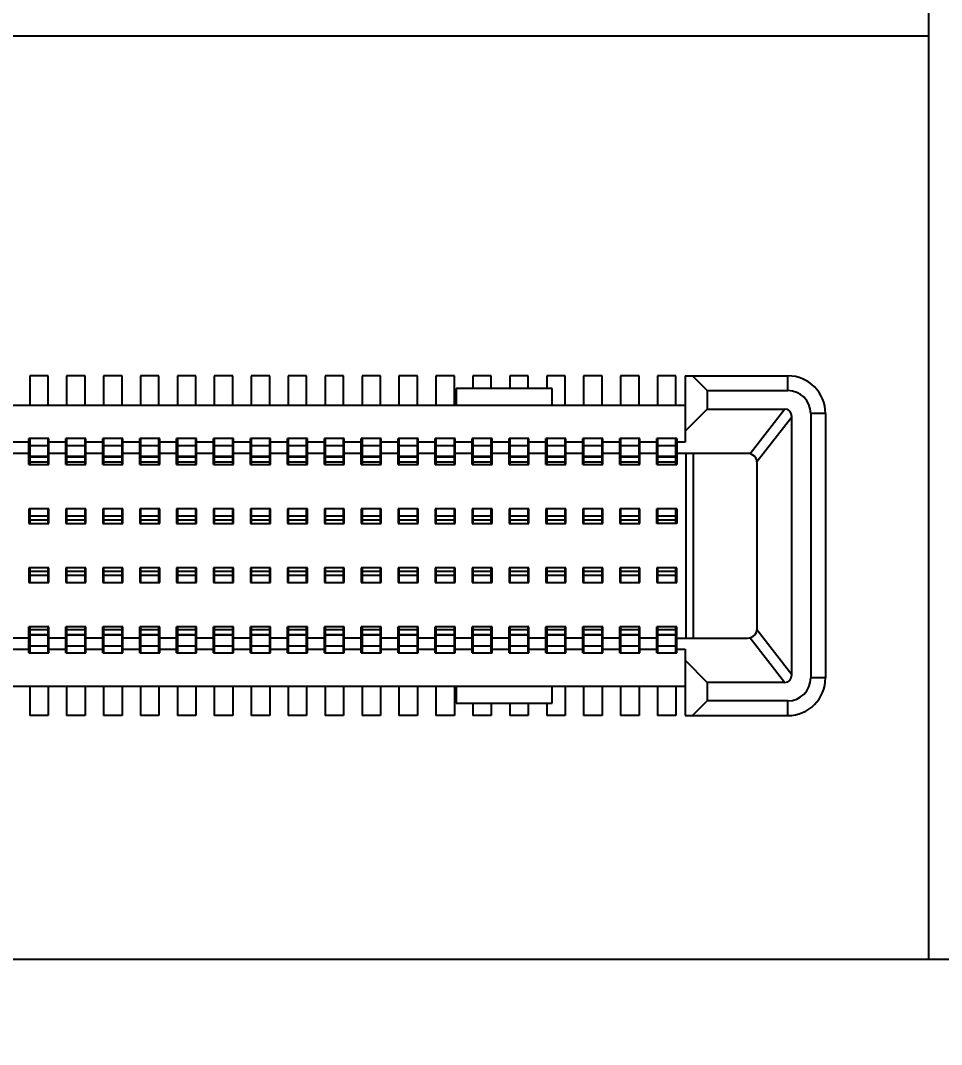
# Model space of a CAD drawing. Header units: millimetres. Extents: x 0 to 594, y 0 to 420.
# Drawn here: x 346.99 to 359.46, y 195.96 to 209.82 of the extents above; entities that cross this region are included whole.
import ezdxf

# ---------------------------------------------------------------- set-up
doc = ezdxf.new("R2010")
doc.units = ezdxf.units.MM
doc.header["$LTSCALE"] = 32.67
doc.layers.get('0').update_dxf_attribs({"linetype": 'CONTINUOUS'})
doc.styles.get("Standard").update_dxf_attribs({"font": 'txt', "width": 0.8})
doc.dimstyles.new('DIMSTYLE_1', dxfattribs={"dimtxt": 2.5, "dimasz": 3, "dimexe": 1.5, "dimexo": 1.2, "dimtad": 1, "dimdsep": 46, "dimtxsty": 'STANDARD', "dimblk": '_FILLED', "dimblk1": '_FILLED', "dimblk2": '_FILLED', "dimcen": 0.09, "dimazin": 2, "dimtp": 0.01, "dimtm": 0.01, "dimtfac": 1, "dimtofl": 0, "dimtmove": 0, "dimatfit": 3, "dimldrblk": '_FILLED', "dimfxl": 1, "dimtolj": 1, "dimarcsym": 0})

# ---------------------------------------------------------------- blocks, each defined once
blk = doc.blocks.new('_FILLED')
at = {"color": 0, "linetype": 'BYBLOCK'}
blk.add_solid([(0, 0), (-1, 0.1667), (-1, -0.1667)], dxfattribs=at)
blk = doc.blocks.new('*D0')
at = {"color": 7, "linetype": 'CONTINUOUS'}
for p, q in [((255.285, 223.809), (255.285, 182.093)), ((393.935, 208.831), (393.935, 182.093)), ((255.285, 183.593), (324.61, 183.593)), ((393.935, 183.593), (324.61, 183.593))]:
    blk.add_line(p, q, dxfattribs=at)
at = {"color": 7, "linetype": 'CONTINUOUS', "xscale": 3, "yscale": 3, "zscale": 3, "rotation": 180}
blk.add_blockref('_FILLED', (255.285, 183.593), dxfattribs=at)
at = {"color": 7, "linetype": 'CONTINUOUS', "xscale": 3, "yscale": 3, "zscale": 3}
blk.add_blockref('_FILLED', (393.935, 183.593), dxfattribs=at)
at = {"color": 7, "linetype": 'CONTINUOUS', "insert": (322.651, 186.718), "char_height": 2.5, "width": 12, "attachment_point": 2, "line_spacing_factor": 0.9}
blk.add_mtext('138.65', dxfattribs=at)

msp = doc.modelspace()

# ---------------------------------------------------------------- linework, layer by layer
at = {"color": 7, "linetype": 'CONTINUOUS'}
for p, q in [((359.285, 197.109), (359.285, 212.109)), ((359.285, 209.609), (334.375, 209.609)), ((347.36, 205.009), (347.11, 205.009)), ((347.11, 205.009), (347.11, 204.609)), ((347.36, 204.609), (347.36, 205.009)), ((347.86, 205.009), (347.61, 205.009)), ((347.61, 205.009), (347.61, 204.609)), ((347.86, 204.609), (347.86, 205.009)), ((348.36, 205.009), (348.11, 205.009)), ((348.11, 205.009), (348.11, 204.609)), ((348.36, 204.609), (348.36, 205.009)), ((348.86, 205.009), (348.61, 205.009)), ((348.61, 205.009), (348.61, 204.609)), ((348.86, 204.609), (348.86, 205.009)), ((349.36, 205.009), (349.11, 205.009)), ((349.11, 205.009), (349.11, 204.609)), ((349.36, 204.609), (349.36, 205.009)), ((349.86, 205.009), (349.61, 205.009)), ((349.61, 205.009), (349.61, 204.609)), ((349.86, 204.609), (349.86, 205.009)), ((350.36, 205.009), (350.11, 205.009)), ((350.11, 205.009), (350.11, 204.609)), ((350.36, 204.609), (350.36, 205.009)), ((350.86, 205.009), (350.61, 205.009)), ((350.61, 205.009), (350.61, 204.609)), ((350.86, 204.609), (350.86, 205.009)), ((351.36, 205.009), (351.11, 205.009)), ((351.11, 205.009), (351.11, 204.609)), ((351.36, 204.609), (351.36, 205.009)), ((351.86, 205.009), (351.61, 205.009)), ((351.61, 205.009), (351.61, 204.609)), ((351.86, 204.609), (351.86, 205.009)), ((352.36, 205.009), (352.11, 205.009)), ((352.11, 205.009), (352.11, 204.609)), ((352.36, 204.609), (352.36, 205.009)), ((352.86, 205.009), (352.61, 205.009)), ((352.61, 205.009), (352.61, 204.609)), ((352.86, 204.609), (352.86, 205.009)), ((353.36, 205.009), (353.11, 205.009)), ((353.11, 205.009), (353.11, 204.839)), ((353.36, 204.839), (353.36, 205.009)), ((353.86, 205.009), (353.61, 205.009)), ((353.61, 205.009), (353.61, 204.839)), ((353.86, 204.839), (353.86, 205.009)), ((354.36, 205.009), (354.11, 205.009)), ((354.11, 205.009), (354.11, 204.839)), ((354.36, 204.609), (354.36, 205.009)), ((354.86, 205.009), (354.61, 205.009)), ((354.61, 205.009), (354.61, 204.609)), ((354.86, 204.609), (354.86, 205.009)), ((355.36, 205.009), (355.11, 205.009)), ((355.11, 205.009), (355.11, 204.609)), ((355.36, 204.609), (355.36, 205.009)), ((355.86, 205.009), (355.61, 205.009)), ((355.61, 205.009), (355.61, 204.609)), ((355.86, 204.609), (355.86, 205.009)), ((355.985, 205.009), (357.375, 205.009)), ((355.985, 205.009), (355.985, 204.109)), ((356.085, 205.009), (356.285, 204.809)), ((354.185, 204.839), (352.885, 204.839)), ((352.885, 204.839), (352.885, 204.609)), ((354.185, 204.609), (354.185, 204.839)), ((356.285, 204.809), (357.375, 204.809)), ((356.285, 204.809), (356.285, 204.559)), ((355.985, 204.609), (343.485, 204.609)), ((356.285, 204.559), (355.985, 204.259)), ((356.285, 204.559), (357.336, 204.559)), ((357.685, 204.499), (357.685, 200.919)), ((357.885, 204.499), (357.885, 200.919)), ((357.429, 200.963), (357.429, 204.455)), ((347.1, 204.109), (346.87, 204.109)), ((347.37, 204.159), (347.1, 204.159)), ((347.1, 203.809), (347.1, 204.159)), ((347.11, 204.159), (347.11, 203.809)), ((347.36, 203.809), (347.36, 204.159)), ((347.37, 203.809), (347.37, 204.159)), ((347.6, 204.109), (347.37, 204.109)), ((347.87, 204.159), (347.6, 204.159)), ((347.6, 203.809), (347.6, 204.159)), ((347.61, 204.159), (347.61, 203.809)), ((347.86, 203.809), (347.86, 204.159)), ((347.87, 203.809), (347.87, 204.159)), ((348.1, 204.109), (347.87, 204.109)), ((348.37, 204.159), (348.1, 204.159)), ((348.1, 203.809), (348.1, 204.159)), ((348.11, 204.159), (348.11, 203.809)), ((348.36, 203.809), (348.36, 204.159)), ((348.37, 203.809), (348.37, 204.159)), ((348.6, 204.109), (348.37, 204.109)), ((348.87, 204.159), (348.6, 204.159)), ((348.6, 203.809), (348.6, 204.159)), ((348.61, 204.159), (348.61, 203.809)), ((348.86, 203.809), (348.86, 204.159)), ((348.87, 203.809), (348.87, 204.159)), ((349.1, 204.109), (348.87, 204.109)), ((349.37, 204.159), (349.1, 204.159)), ((349.1, 203.809), (349.1, 204.159)), ((349.11, 204.159), (349.11, 203.809)), ((349.36, 203.809), (349.36, 204.159)), ((349.37, 203.809), (349.37, 204.159)), ((349.6, 204.109), (349.37, 204.109)), ((349.87, 204.159), (349.6, 204.159)), ((349.6, 203.809), (349.6, 204.159)), ((349.61, 204.159), (349.61, 203.809)), ((349.86, 203.809), (349.86, 204.159)), ((349.87, 203.809), (349.87, 204.159)), ((350.1, 204.109), (349.87, 204.109)), ((350.37, 204.159), (350.1, 204.159)), ((350.1, 203.809), (350.1, 204.159)), ((350.11, 204.159), (350.11, 203.809)), ((350.36, 203.809), (350.36, 204.159)), ((350.37, 203.809), (350.37, 204.159)), ((350.6, 204.109), (350.37, 204.109)), ((350.87, 204.159), (350.6, 204.159)), ((350.6, 203.809), (350.6, 204.159)), ((350.61, 204.159), (350.61, 203.809)), ((350.86, 203.809), (350.86, 204.159)), ((350.87, 203.809), (350.87, 204.159)), ((351.1, 204.109), (350.87, 204.109)), ((351.37, 204.159), (351.1, 204.159)), ((351.1, 203.809), (351.1, 204.159)), ((351.11, 204.159), (351.11, 203.809)), ((351.36, 203.809), (351.36, 204.159)), ((351.37, 203.809), (351.37, 204.159)), ((351.6, 204.109), (351.37, 204.109)), ((351.87, 204.159), (351.6, 204.159)), ((351.6, 203.809), (351.6, 204.159)), ((351.61, 204.159), (351.61, 203.809)), ((351.86, 203.809), (351.86, 204.159)), ((351.87, 203.809), (351.87, 204.159)), ((352.1, 204.109), (351.87, 204.109)), ((352.37, 204.159), (352.1, 204.159)), ((352.1, 203.809), (352.1, 204.159)), ((352.11, 204.159), (352.11, 203.809)), ((352.36, 203.809), (352.36, 204.159)), ((352.37, 203.809), (352.37, 204.159)), ((352.6, 204.109), (352.37, 204.109)), ((352.87, 204.159), (352.6, 204.159)), ((352.6, 203.809), (352.6, 204.159)), ((352.61, 204.159), (352.61, 203.809)), ((352.86, 203.809), (352.86, 204.159)), ((352.87, 203.809), (352.87, 204.159)), ((353.1, 204.109), (352.87, 204.109)), ((353.37, 204.159), (353.1, 204.159)), ((353.1, 203.809), (353.1, 204.159)), ((353.11, 204.159), (353.11, 203.809)), ((353.36, 203.809), (353.36, 204.159)), ((353.37, 203.809), (353.37, 204.159)), ((353.6, 204.109), (353.37, 204.109)), ((353.87, 204.159), (353.6, 204.159)), ((353.6, 203.809), (353.6, 204.159)), ((353.61, 204.159), (353.61, 203.809)), ((353.86, 203.809), (353.86, 204.159)), ((353.87, 203.809), (353.87, 204.159)), ((354.1, 204.109), (353.87, 204.109)), ((354.37, 204.159), (354.1, 204.159)), ((354.1, 203.809), (354.1, 204.159)), ((354.11, 204.159), (354.11, 203.809)), ((354.36, 203.809), (354.36, 204.159)), ((354.37, 203.809), (354.37, 204.159)), ((354.6, 204.109), (354.37, 204.109)), ((354.87, 204.159), (354.6, 204.159)), ((354.6, 203.809), (354.6, 204.159)), ((354.61, 204.159), (354.61, 203.809)), ((354.86, 203.809), (354.86, 204.159)), ((354.87, 203.809), (354.87, 204.159)), ((355.1, 204.109), (354.87, 204.109)), ((355.37, 204.159), (355.1, 204.159)), ((355.1, 203.809), (355.1, 204.159)), ((355.11, 204.159), (355.11, 203.809)), ((355.36, 203.809), (355.36, 204.159)), ((355.37, 203.809), (355.37, 204.159)), ((355.6, 204.109), (355.37, 204.109)), ((355.87, 204.159), (355.6, 204.159)), ((355.6, 203.809), (355.6, 204.159)), ((355.61, 204.159), (355.61, 203.809)), ((355.86, 203.809), (355.86, 204.159)), ((355.87, 204.159), (355.87, 203.809)), ((355.985, 204.109), (355.87, 204.109)), ((347.1, 203.959), (346.87, 203.959)), ((347.6, 203.959), (347.37, 203.959)), ((348.1, 203.959), (347.87, 203.959)), ((348.6, 203.959), (348.37, 203.959)), ((349.1, 203.959), (348.87, 203.959)), ((349.6, 203.959), (349.37, 203.959)), ((350.1, 203.959), (349.87, 203.959)), ((350.6, 203.959), (350.37, 203.959)), ((351.1, 203.959), (350.87, 203.959)), ((351.6, 203.959), (351.37, 203.959)), ((352.1, 203.959), (351.87, 203.959)), ((352.6, 203.959), (352.37, 203.959)), ((353.1, 203.959), (352.87, 203.959)), ((353.6, 203.959), (353.37, 203.959)), ((354.1, 203.959), (353.87, 203.959)), ((354.6, 203.959), (354.37, 203.959)), ((355.1, 203.959), (354.87, 203.959)), ((355.6, 203.959), (355.37, 203.959)), ((356.83, 203.959), (355.87, 203.959)), ((356, 201.459), (356, 203.959)), ((356.1, 201.459), (356.1, 203.959)), ((347.1, 203.809), (347.37, 203.809)), ((347.36, 203.909), (347.11, 203.909)), ((347.6, 203.809), (347.87, 203.809)), ((347.86, 203.909), (347.61, 203.909)), ((348.1, 203.809), (348.37, 203.809)), ((348.36, 203.909), (348.11, 203.909)), ((348.6, 203.809), (348.87, 203.809)), ((348.86, 203.909), (348.61, 203.909)), ((349.1, 203.809), (349.37, 203.809)), ((349.36, 203.909), (349.11, 203.909)), ((349.6, 203.809), (349.87, 203.809)), ((349.86, 203.909), (349.61, 203.909)), ((350.1, 203.809), (350.37, 203.809)), ((350.36, 203.909), (350.11, 203.909)), ((350.6, 203.809), (350.87, 203.809)), ((350.86, 203.909), (350.61, 203.909)), ((351.1, 203.809), (351.37, 203.809)), ((351.36, 203.909), (351.11, 203.909)), ((351.6, 203.809), (351.87, 203.809)), ((351.86, 203.909), (351.61, 203.909)), ((352.1, 203.809), (352.37, 203.809)), ((352.36, 203.909), (352.11, 203.909)), ((352.6, 203.809), (352.87, 203.809)), ((352.86, 203.909), (352.61, 203.909)), ((353.1, 203.809), (353.37, 203.809)), ((353.36, 203.909), (353.11, 203.909)), ((353.6, 203.809), (353.87, 203.809)), ((353.86, 203.909), (353.61, 203.909)), ((354.1, 203.809), (354.37, 203.809)), ((354.36, 203.909), (354.11, 203.909)), ((354.6, 203.809), (354.87, 203.809)), ((354.86, 203.909), (354.61, 203.909)), ((355.1, 203.809), (355.37, 203.809)), ((355.36, 203.909), (355.11, 203.909)), ((355.6, 203.809), (355.87, 203.809)), ((355.86, 203.909), (355.61, 203.909)), ((356.96, 201.589), (356.96, 203.829)), ((347.37, 203.209), (347.1, 203.209)), ((347.1, 203.209), (347.1, 203.009)), ((347.11, 203.209), (347.11, 203.009)), ((347.36, 203.109), (347.11, 203.109)), ((347.36, 203.009), (347.36, 203.209)), ((347.37, 203.009), (347.37, 203.209)), ((347.87, 203.209), (347.6, 203.209)), ((347.6, 203.209), (347.6, 203.009)), ((347.61, 203.209), (347.61, 203.009)), ((347.86, 203.109), (347.61, 203.109)), ((347.86, 203.009), (347.86, 203.209)), ((347.87, 203.009), (347.87, 203.209)), ((348.37, 203.209), (348.1, 203.209)), ((348.1, 203.209), (348.1, 203.009)), ((348.11, 203.209), (348.11, 203.009)), ((348.36, 203.109), (348.11, 203.109)), ((348.36, 203.009), (348.36, 203.209)), ((348.37, 203.009), (348.37, 203.209)), ((348.87, 203.209), (348.6, 203.209)), ((348.6, 203.209), (348.6, 203.009)), ((348.61, 203.209), (348.61, 203.009)), ((348.86, 203.109), (348.61, 203.109)), ((348.86, 203.009), (348.86, 203.209)), ((348.87, 203.009), (348.87, 203.209)), ((349.37, 203.209), (349.1, 203.209)), ((349.1, 203.209), (349.1, 203.009)), ((349.11, 203.209), (349.11, 203.009)), ((349.36, 203.109), (349.11, 203.109)), ((349.36, 203.009), (349.36, 203.209)), ((349.37, 203.009), (349.37, 203.209)), ((349.87, 203.209), (349.6, 203.209)), ((349.6, 203.209), (349.6, 203.009)), ((349.61, 203.209), (349.61, 203.009)), ((349.86, 203.109), (349.61, 203.109)), ((349.86, 203.009), (349.86, 203.209)), ((349.87, 203.009), (349.87, 203.209)), ((350.37, 203.209), (350.1, 203.209)), ((350.1, 203.209), (350.1, 203.009)), ((350.11, 203.209), (350.11, 203.009)), ((350.36, 203.109), (350.11, 203.109)), ((350.36, 203.009), (350.36, 203.209)), ((350.37, 203.009), (350.37, 203.209)), ((350.87, 203.209), (350.6, 203.209)), ((350.6, 203.209), (350.6, 203.009)), ((350.61, 203.209), (350.61, 203.009)), ((350.86, 203.109), (350.61, 203.109)), ((350.86, 203.009), (350.86, 203.209)), ((350.87, 203.009), (350.87, 203.209)), ((351.37, 203.209), (351.1, 203.209)), ((351.1, 203.209), (351.1, 203.009)), ((351.11, 203.209), (351.11, 203.009)), ((351.36, 203.109), (351.11, 203.109)), ((351.36, 203.009), (351.36, 203.209)), ((351.37, 203.009), (351.37, 203.209)), ((351.87, 203.209), (351.6, 203.209)), ((351.6, 203.209), (351.6, 203.009)), ((351.61, 203.209), (351.61, 203.009)), ((351.86, 203.109), (351.61, 203.109)), ((351.86, 203.009), (351.86, 203.209)), ((351.87, 203.009), (351.87, 203.209)), ((352.37, 203.209), (352.1, 203.209)), ((352.1, 203.209), (352.1, 203.009)), ((352.11, 203.209), (352.11, 203.009)), ((352.36, 203.109), (352.11, 203.109)), ((352.36, 203.009), (352.36, 203.209)), ((352.37, 203.009), (352.37, 203.209)), ((352.87, 203.209), (352.6, 203.209)), ((352.6, 203.209), (352.6, 203.009)), ((352.61, 203.209), (352.61, 203.009)), ((352.86, 203.109), (352.61, 203.109)), ((352.86, 203.009), (352.86, 203.209)), ((352.87, 203.009), (352.87, 203.209)), ((353.37, 203.209), (353.1, 203.209)), ((353.1, 203.209), (353.1, 203.009)), ((353.11, 203.209), (353.11, 203.009)), ((353.36, 203.109), (353.11, 203.109)), ((353.36, 203.009), (353.36, 203.209)), ((353.37, 203.009), (353.37, 203.209)), ((353.87, 203.209), (353.6, 203.209)), ((353.6, 203.209), (353.6, 203.009)), ((353.61, 203.209), (353.61, 203.009)), ((353.86, 203.109), (353.61, 203.109)), ((353.86, 203.009), (353.86, 203.209)), ((353.87, 203.009), (353.87, 203.209)), ((354.37, 203.209), (354.1, 203.209)), ((354.1, 203.209), (354.1, 203.009)), ((354.11, 203.209), (354.11, 203.009)), ((354.36, 203.109), (354.11, 203.109)), ((354.36, 203.009), (354.36, 203.209)), ((354.37, 203.009), (354.37, 203.209)), ((354.87, 203.209), (354.6, 203.209)), ((354.6, 203.209), (354.6, 203.009)), ((354.61, 203.209), (354.61, 203.009)), ((354.86, 203.109), (354.61, 203.109)), ((354.86, 203.009), (354.86, 203.209)), ((354.87, 203.009), (354.87, 203.209)), ((355.37, 203.209), (355.1, 203.209)), ((355.1, 203.209), (355.1, 203.009)), ((355.11, 203.209), (355.11, 203.009)), ((355.36, 203.109), (355.11, 203.109)), ((355.36, 203.009), (355.36, 203.209)), ((355.37, 203.009), (355.37, 203.209)), ((355.87, 203.209), (355.6, 203.209)), ((355.6, 203.009), (355.6, 203.209)), ((355.61, 203.209), (355.61, 203.009)), ((355.86, 203.109), (355.61, 203.109)), ((355.86, 203.009), (355.86, 203.209)), ((355.87, 203.209), (355.87, 203.009)), ((347.1, 203.009), (347.37, 203.009)), ((347.6, 203.009), (347.87, 203.009)), ((348.1, 203.009), (348.37, 203.009)), ((348.6, 203.009), (348.87, 203.009)), ((349.1, 203.009), (349.37, 203.009)), ((349.6, 203.009), (349.87, 203.009)), ((350.1, 203.009), (350.37, 203.009)), ((350.6, 203.009), (350.87, 203.009)), ((351.1, 203.009), (351.37, 203.009)), ((351.6, 203.009), (351.87, 203.009)), ((352.1, 203.009), (352.37, 203.009)), ((352.6, 203.009), (352.87, 203.009)), ((353.1, 203.009), (353.37, 203.009)), ((353.6, 203.009), (353.87, 203.009)), ((354.1, 203.009), (354.37, 203.009)), ((354.6, 203.009), (354.87, 203.009)), ((355.1, 203.009), (355.37, 203.009)), ((355.87, 203.009), (355.6, 203.009)), ((347.37, 202.409), (347.1, 202.409)), ((347.1, 202.409), (347.1, 202.209)), ((347.11, 202.409), (347.11, 202.209)), ((347.11, 202.309), (347.36, 202.309)), ((347.36, 202.209), (347.36, 202.409)), ((347.37, 202.209), (347.37, 202.409)), ((347.87, 202.409), (347.6, 202.409)), ((347.6, 202.409), (347.6, 202.209)), ((347.61, 202.409), (347.61, 202.209)), ((347.61, 202.309), (347.86, 202.309)), ((347.86, 202.209), (347.86, 202.409)), ((347.87, 202.209), (347.87, 202.409)), ((348.37, 202.409), (348.1, 202.409)), ((348.1, 202.409), (348.1, 202.209)), ((348.11, 202.409), (348.11, 202.209)), ((348.11, 202.309), (348.36, 202.309)), ((348.36, 202.209), (348.36, 202.409)), ((348.37, 202.209), (348.37, 202.409)), ((348.87, 202.409), (348.6, 202.409)), ((348.6, 202.409), (348.6, 202.209)), ((348.61, 202.409), (348.61, 202.209)), ((348.61, 202.309), (348.86, 202.309)), ((348.86, 202.209), (348.86, 202.409)), ((348.87, 202.209), (348.87, 202.409)), ((349.37, 202.409), (349.1, 202.409)), ((349.1, 202.409), (349.1, 202.209)), ((349.11, 202.409), (349.11, 202.209)), ((349.11, 202.309), (349.36, 202.309)), ((349.36, 202.209), (349.36, 202.409)), ((349.37, 202.209), (349.37, 202.409)), ((349.87, 202.409), (349.6, 202.409)), ((349.6, 202.409), (349.6, 202.209)), ((349.61, 202.409), (349.61, 202.209)), ((349.61, 202.309), (349.86, 202.309)), ((349.86, 202.209), (349.86, 202.409)), ((349.87, 202.209), (349.87, 202.409)), ((350.37, 202.409), (350.1, 202.409)), ((350.1, 202.409), (350.1, 202.209)), ((350.11, 202.409), (350.11, 202.209)), ((350.11, 202.309), (350.36, 202.309)), ((350.36, 202.209), (350.36, 202.409)), ((350.37, 202.209), (350.37, 202.409)), ((350.87, 202.409), (350.6, 202.409)), ((350.6, 202.409), (350.6, 202.209)), ((350.61, 202.409), (350.61, 202.209)), ((350.61, 202.309), (350.86, 202.309)), ((350.86, 202.209), (350.86, 202.409)), ((350.87, 202.209), (350.87, 202.409)), ((351.37, 202.409), (351.1, 202.409)), ((351.1, 202.409), (351.1, 202.209)), ((351.11, 202.409), (351.11, 202.209)), ((351.11, 202.309), (351.36, 202.309)), ((351.36, 202.209), (351.36, 202.409)), ((351.37, 202.209), (351.37, 202.409)), ((351.87, 202.409), (351.6, 202.409)), ((351.6, 202.409), (351.6, 202.209)), ((351.61, 202.409), (351.61, 202.209)), ((351.61, 202.309), (351.86, 202.309)), ((351.86, 202.209), (351.86, 202.409)), ((351.87, 202.209), (351.87, 202.409)), ((352.37, 202.409), (352.1, 202.409)), ((352.1, 202.409), (352.1, 202.209)), ((352.11, 202.409), (352.11, 202.209)), ((352.11, 202.309), (352.36, 202.309)), ((352.36, 202.209), (352.36, 202.409)), ((352.37, 202.209), (352.37, 202.409)), ((352.87, 202.409), (352.6, 202.409)), ((352.6, 202.409), (352.6, 202.209)), ((352.61, 202.409), (352.61, 202.209)), ((352.61, 202.309), (352.86, 202.309)), ((352.86, 202.209), (352.86, 202.409)), ((352.87, 202.209), (352.87, 202.409)), ((353.37, 202.409), (353.1, 202.409)), ((353.1, 202.409), (353.1, 202.209)), ((353.11, 202.409), (353.11, 202.209)), ((353.11, 202.309), (353.36, 202.309)), ((353.36, 202.209), (353.36, 202.409)), ((353.37, 202.209), (353.37, 202.409)), ((353.87, 202.409), (353.6, 202.409)), ((353.6, 202.409), (353.6, 202.209)), ((353.61, 202.409), (353.61, 202.209)), ((353.61, 202.309), (353.86, 202.309)), ((353.86, 202.209), (353.86, 202.409)), ((353.87, 202.209), (353.87, 202.409)), ((354.37, 202.409), (354.1, 202.409)), ((354.1, 202.409), (354.1, 202.209)), ((354.11, 202.409), (354.11, 202.209)), ((354.11, 202.309), (354.36, 202.309)), ((354.36, 202.209), (354.36, 202.409)), ((354.37, 202.209), (354.37, 202.409)), ((354.87, 202.409), (354.6, 202.409)), ((354.6, 202.409), (354.6, 202.209)), ((354.61, 202.409), (354.61, 202.209)), ((354.61, 202.309), (354.86, 202.309)), ((354.86, 202.209), (354.86, 202.409)), ((354.87, 202.209), (354.87, 202.409)), ((355.37, 202.409), (355.1, 202.409)), ((355.1, 202.409), (355.1, 202.209)), ((355.11, 202.409), (355.11, 202.209)), ((355.11, 202.309), (355.36, 202.309)), ((355.36, 202.209), (355.36, 202.409)), ((355.37, 202.209), (355.37, 202.409)), ((355.87, 202.409), (355.6, 202.409)), ((355.6, 202.409), (355.6, 202.209)), ((355.61, 202.409), (355.61, 202.209)), ((355.61, 202.309), (355.86, 202.309)), ((355.86, 202.209), (355.86, 202.409)), ((355.87, 202.209), (355.87, 202.409)), ((347.1, 202.209), (347.37, 202.209)), ((347.6, 202.209), (347.87, 202.209)), ((348.1, 202.209), (348.37, 202.209)), ((348.6, 202.209), (348.87, 202.209)), ((349.1, 202.209), (349.37, 202.209)), ((349.6, 202.209), (349.87, 202.209)), ((350.1, 202.209), (350.37, 202.209)), ((350.6, 202.209), (350.87, 202.209)), ((351.1, 202.209), (351.37, 202.209)), ((351.6, 202.209), (351.87, 202.209)), ((352.1, 202.209), (352.37, 202.209)), ((352.6, 202.209), (352.87, 202.209)), ((353.1, 202.209), (353.37, 202.209)), ((353.6, 202.209), (353.87, 202.209)), ((354.1, 202.209), (354.37, 202.209)), ((354.6, 202.209), (354.87, 202.209)), ((355.1, 202.209), (355.37, 202.209)), ((355.6, 202.209), (355.87, 202.209)), ((347.37, 201.609), (347.1, 201.609)), ((347.1, 201.259), (347.1, 201.609)), ((347.11, 201.609), (347.11, 201.259)), ((347.36, 201.259), (347.36, 201.609)), ((347.37, 201.259), (347.37, 201.609)), ((347.87, 201.609), (347.6, 201.609)), ((347.6, 201.259), (347.6, 201.609)), ((347.61, 201.609), (347.61, 201.259)), ((347.86, 201.259), (347.86, 201.609)), ((347.87, 201.259), (347.87, 201.609)), ((348.37, 201.609), (348.1, 201.609)), ((348.1, 201.259), (348.1, 201.609)), ((348.11, 201.609), (348.11, 201.259)), ((348.36, 201.259), (348.36, 201.609)), ((348.37, 201.259), (348.37, 201.609)), ((348.87, 201.609), (348.6, 201.609)), ((348.6, 201.259), (348.6, 201.609)), ((348.61, 201.609), (348.61, 201.259)), ((348.86, 201.259), (348.86, 201.609)), ((348.87, 201.259), (348.87, 201.609)), ((349.37, 201.609), (349.1, 201.609)), ((349.1, 201.259), (349.1, 201.609)), ((349.11, 201.609), (349.11, 201.259)), ((349.36, 201.259), (349.36, 201.609)), ((349.37, 201.259), (349.37, 201.609)), ((349.87, 201.609), (349.6, 201.609)), ((349.6, 201.259), (349.6, 201.609)), ((349.61, 201.609), (349.61, 201.259)), ((349.86, 201.259), (349.86, 201.609)), ((349.87, 201.259), (349.87, 201.609)), ((350.37, 201.609), (350.1, 201.609)), ((350.1, 201.259), (350.1, 201.609)), ((350.11, 201.609), (350.11, 201.259)), ((350.36, 201.259), (350.36, 201.609)), ((350.37, 201.259), (350.37, 201.609)), ((350.87, 201.609), (350.6, 201.609)), ((350.6, 201.259), (350.6, 201.609)), ((350.61, 201.609), (350.61, 201.259)), ((350.86, 201.259), (350.86, 201.609)), ((350.87, 201.259), (350.87, 201.609)), ((351.37, 201.609), (351.1, 201.609)), ((351.1, 201.259), (351.1, 201.609)), ((351.11, 201.609), (351.11, 201.259)), ((351.36, 201.259), (351.36, 201.609)), ((351.37, 201.259), (351.37, 201.609)), ((351.87, 201.609), (351.6, 201.609)), ((351.6, 201.259), (351.6, 201.609)), ((351.61, 201.609), (351.61, 201.259)), ((351.86, 201.259), (351.86, 201.609)), ((351.87, 201.259), (351.87, 201.609)), ((352.37, 201.609), (352.1, 201.609)), ((352.1, 201.259), (352.1, 201.609)), ((352.11, 201.609), (352.11, 201.259)), ((352.36, 201.259), (352.36, 201.609)), ((352.37, 201.259), (352.37, 201.609)), ((352.87, 201.609), (352.6, 201.609)), ((352.6, 201.259), (352.6, 201.609)), ((352.61, 201.609), (352.61, 201.259)), ((352.86, 201.259), (352.86, 201.609)), ((352.87, 201.259), (352.87, 201.609)), ((353.37, 201.609), (353.1, 201.609)), ((353.1, 201.259), (353.1, 201.609)), ((353.11, 201.609), (353.11, 201.259)), ((353.36, 201.259), (353.36, 201.609)), ((353.37, 201.259), (353.37, 201.609)), ((353.87, 201.609), (353.6, 201.609)), ((353.6, 201.259), (353.6, 201.609)), ((353.61, 201.609), (353.61, 201.259)), ((353.86, 201.259), (353.86, 201.609)), ((353.87, 201.259), (353.87, 201.609)), ((354.37, 201.609), (354.1, 201.609)), ((354.1, 201.259), (354.1, 201.609)), ((354.11, 201.609), (354.11, 201.259)), ((354.36, 201.259), (354.36, 201.609)), ((354.37, 201.259), (354.37, 201.609)), ((354.87, 201.609), (354.6, 201.609)), ((354.6, 201.259), (354.6, 201.609)), ((354.61, 201.609), (354.61, 201.259)), ((354.86, 201.259), (354.86, 201.609)), ((354.87, 201.259), (354.87, 201.609)), ((355.37, 201.609), (355.1, 201.609)), ((355.1, 201.259), (355.1, 201.609)), ((355.11, 201.609), (355.11, 201.259)), ((355.36, 201.259), (355.36, 201.609)), ((355.37, 201.259), (355.37, 201.609)), ((355.87, 201.609), (355.6, 201.609)), ((355.6, 201.259), (355.6, 201.609)), ((355.61, 201.609), (355.61, 201.259)), ((355.86, 201.259), (355.86, 201.609)), ((355.87, 201.259), (355.87, 201.609)), ((347.1, 201.459), (346.87, 201.459)), ((347.11, 201.509), (347.36, 201.509)), ((347.6, 201.459), (347.37, 201.459)), ((347.61, 201.509), (347.86, 201.509)), ((348.1, 201.459), (347.87, 201.459)), ((348.11, 201.509), (348.36, 201.509)), ((348.6, 201.459), (348.37, 201.459)), ((348.61, 201.509), (348.86, 201.509)), ((349.1, 201.459), (348.87, 201.459)), ((349.11, 201.509), (349.36, 201.509)), ((349.6, 201.459), (349.37, 201.459)), ((349.61, 201.509), (349.86, 201.509)), ((350.1, 201.459), (349.87, 201.459)), ((350.11, 201.509), (350.36, 201.509)), ((350.6, 201.459), (350.37, 201.459)), ((350.61, 201.509), (350.86, 201.509)), ((351.1, 201.459), (350.87, 201.459)), ((351.11, 201.509), (351.36, 201.509)), ((351.6, 201.459), (351.37, 201.459)), ((351.61, 201.509), (351.86, 201.509)), ((352.1, 201.459), (351.87, 201.459)), ((352.11, 201.509), (352.36, 201.509)), ((352.6, 201.459), (352.37, 201.459)), ((352.61, 201.509), (352.86, 201.509)), ((353.1, 201.459), (352.87, 201.459)), ((353.11, 201.509), (353.36, 201.509)), ((353.6, 201.459), (353.37, 201.459)), ((353.61, 201.509), (353.86, 201.509)), ((354.1, 201.459), (353.87, 201.459)), ((354.11, 201.509), (354.36, 201.509)), ((354.6, 201.459), (354.37, 201.459)), ((354.61, 201.509), (354.86, 201.509)), ((355.1, 201.459), (354.87, 201.459)), ((355.11, 201.509), (355.36, 201.509)), ((355.6, 201.459), (355.37, 201.459)), ((355.61, 201.509), (355.86, 201.509)), ((355.87, 201.459), (356.83, 201.459)), ((346.87, 201.309), (347.1, 201.309)), ((347.37, 201.309), (347.6, 201.309)), ((347.87, 201.309), (348.1, 201.309)), ((348.37, 201.309), (348.6, 201.309)), ((348.87, 201.309), (349.1, 201.309)), ((349.37, 201.309), (349.6, 201.309)), ((349.87, 201.309), (350.1, 201.309)), ((350.37, 201.309), (350.6, 201.309)), ((350.87, 201.309), (351.1, 201.309)), ((351.37, 201.309), (351.6, 201.309)), ((351.87, 201.309), (352.1, 201.309)), ((352.37, 201.309), (352.6, 201.309)), ((352.87, 201.309), (353.1, 201.309)), ((353.37, 201.309), (353.6, 201.309)), ((353.87, 201.309), (354.1, 201.309)), ((354.37, 201.309), (354.6, 201.309)), ((354.87, 201.309), (355.1, 201.309)), ((355.37, 201.309), (355.6, 201.309)), ((355.87, 201.309), (355.985, 201.309)), ((355.985, 201.309), (355.985, 200.409)), ((347.1, 201.259), (347.37, 201.259)), ((347.6, 201.259), (347.87, 201.259)), ((348.1, 201.259), (348.37, 201.259)), ((348.6, 201.259), (348.87, 201.259)), ((349.1, 201.259), (349.37, 201.259)), ((349.6, 201.259), (349.87, 201.259)), ((350.1, 201.259), (350.37, 201.259)), ((350.6, 201.259), (350.87, 201.259)), ((351.1, 201.259), (351.37, 201.259)), ((351.6, 201.259), (351.87, 201.259)), ((352.1, 201.259), (352.37, 201.259)), ((352.6, 201.259), (352.87, 201.259)), ((353.1, 201.259), (353.37, 201.259)), ((353.6, 201.259), (353.87, 201.259)), ((354.1, 201.259), (354.37, 201.259)), ((354.6, 201.259), (354.87, 201.259)), ((355.1, 201.259), (355.37, 201.259)), ((355.6, 201.259), (355.87, 201.259)), ((355.985, 201.159), (356.285, 200.859)), ((343.485, 200.809), (355.985, 200.809)), ((347.11, 200.809), (347.11, 200.409)), ((347.36, 200.809), (347.36, 200.409)), ((347.61, 200.809), (347.61, 200.409)), ((347.86, 200.809), (347.86, 200.409)), ((348.11, 200.809), (348.11, 200.409)), ((348.36, 200.809), (348.36, 200.409)), ((348.61, 200.809), (348.61, 200.409)), ((348.86, 200.809), (348.86, 200.409)), ((349.11, 200.809), (349.11, 200.409)), ((349.36, 200.809), (349.36, 200.409)), ((349.61, 200.809), (349.61, 200.409)), ((349.86, 200.809), (349.86, 200.409)), ((350.11, 200.809), (350.11, 200.409)), ((350.36, 200.809), (350.36, 200.409)), ((350.61, 200.809), (350.61, 200.409)), ((350.86, 200.809), (350.86, 200.409)), ((351.11, 200.809), (351.11, 200.409)), ((351.36, 200.809), (351.36, 200.409)), ((351.61, 200.809), (351.61, 200.409)), ((351.86, 200.809), (351.86, 200.409)), ((352.11, 200.809), (352.11, 200.409)), ((352.36, 200.809), (352.36, 200.409)), ((352.61, 200.809), (352.61, 200.409)), ((352.86, 200.809), (352.86, 200.409)), ((352.885, 200.809), (352.885, 200.579)), ((354.185, 200.579), (354.185, 200.809)), ((354.36, 200.809), (354.36, 200.409)), ((354.61, 200.809), (354.61, 200.409)), ((354.86, 200.809), (354.86, 200.409)), ((355.11, 200.809), (355.11, 200.409)), ((355.36, 200.809), (355.36, 200.409)), ((355.61, 200.809), (355.61, 200.409)), ((355.86, 200.809), (355.86, 200.409)), ((357.336, 200.859), (356.285, 200.859)), ((356.285, 200.859), (356.285, 200.609)), ((356.285, 200.609), (356.085, 200.409)), ((357.375, 200.609), (356.285, 200.609)), ((352.885, 200.579), (354.185, 200.579)), ((353.11, 200.579), (353.11, 200.409)), ((353.36, 200.579), (353.36, 200.409)), ((353.61, 200.579), (353.61, 200.409)), ((353.86, 200.579), (353.86, 200.409)), ((354.11, 200.579), (354.11, 200.409)), ((347.36, 200.409), (347.11, 200.409)), ((347.86, 200.409), (347.61, 200.409)), ((348.36, 200.409), (348.11, 200.409)), ((348.86, 200.409), (348.61, 200.409)), ((349.36, 200.409), (349.11, 200.409)), ((349.86, 200.409), (349.61, 200.409)), ((350.36, 200.409), (350.11, 200.409)), ((350.86, 200.409), (350.61, 200.409)), ((351.36, 200.409), (351.11, 200.409)), ((351.86, 200.409), (351.61, 200.409)), ((352.36, 200.409), (352.11, 200.409)), ((352.86, 200.409), (352.61, 200.409)), ((353.36, 200.409), (353.11, 200.409)), ((353.86, 200.409), (353.61, 200.409)), ((354.36, 200.409), (354.11, 200.409)), ((354.86, 200.409), (354.61, 200.409)), ((355.36, 200.409), (355.11, 200.409)), ((355.86, 200.409), (355.61, 200.409)), ((355.985, 200.409), (357.375, 200.409)), ((360.185, 197.109), (334.535, 197.109))]:
    msp.add_line(p, q, dxfattribs=at)
at = {"color": 9, "linetype": 'CONTINUOUS'}
for p, q in [((357.375, 204.809), (357.375, 205.009)), ((357.336, 204.559), (356.864, 203.955)), ((357.885, 204.499), (357.685, 204.499)), ((356.958, 203.852), (357.429, 204.455)), ((347.36, 204.062), (347.11, 204.062)), ((347.86, 204.062), (347.61, 204.062)), ((348.36, 204.062), (348.11, 204.062)), ((348.86, 204.062), (348.61, 204.062)), ((349.36, 204.062), (349.11, 204.062)), ((349.86, 204.062), (349.61, 204.062)), ((350.36, 204.062), (350.11, 204.062)), ((350.86, 204.062), (350.61, 204.062)), ((351.36, 204.062), (351.11, 204.062)), ((351.86, 204.062), (351.61, 204.062)), ((352.36, 204.062), (352.11, 204.062)), ((352.86, 204.062), (352.61, 204.062)), ((353.36, 204.062), (353.11, 204.062)), ((353.86, 204.062), (353.61, 204.062)), ((354.36, 204.062), (354.11, 204.062)), ((354.86, 204.062), (354.61, 204.062)), ((355.36, 204.062), (355.11, 204.062)), ((355.86, 204.062), (355.61, 204.062)), ((347.11, 203.922), (347.36, 203.922)), ((347.36, 203.841), (347.11, 203.841)), ((347.61, 203.922), (347.86, 203.922)), ((347.86, 203.841), (347.61, 203.841)), ((348.11, 203.922), (348.36, 203.922)), ((348.36, 203.841), (348.11, 203.841)), ((348.61, 203.922), (348.86, 203.922)), ((348.86, 203.841), (348.61, 203.841)), ((349.11, 203.922), (349.36, 203.922)), ((349.36, 203.841), (349.11, 203.841)), ((349.61, 203.922), (349.86, 203.922)), ((349.86, 203.841), (349.61, 203.841)), ((350.11, 203.922), (350.36, 203.922)), ((350.36, 203.841), (350.11, 203.841)), ((350.61, 203.922), (350.86, 203.922)), ((350.86, 203.841), (350.61, 203.841)), ((351.11, 203.922), (351.36, 203.922)), ((351.36, 203.841), (351.11, 203.841)), ((351.61, 203.922), (351.86, 203.922)), ((351.86, 203.841), (351.61, 203.841)), ((352.11, 203.922), (352.36, 203.922)), ((352.36, 203.841), (352.11, 203.841)), ((352.61, 203.922), (352.86, 203.922)), ((352.86, 203.841), (352.61, 203.841)), ((353.11, 203.922), (353.36, 203.922)), ((353.36, 203.841), (353.11, 203.841)), ((353.61, 203.922), (353.86, 203.922)), ((353.86, 203.841), (353.61, 203.841)), ((354.11, 203.922), (354.36, 203.922)), ((354.36, 203.841), (354.11, 203.841)), ((354.61, 203.922), (354.86, 203.922)), ((354.86, 203.841), (354.61, 203.841)), ((355.11, 203.922), (355.36, 203.922)), ((355.36, 203.841), (355.11, 203.841)), ((355.61, 203.922), (355.86, 203.922)), ((355.86, 203.841), (355.61, 203.841)), ((347.11, 203.059), (347.36, 203.059)), ((347.61, 203.059), (347.86, 203.059)), ((348.11, 203.059), (348.36, 203.059)), ((348.61, 203.059), (348.86, 203.059)), ((349.11, 203.059), (349.36, 203.059)), ((349.61, 203.059), (349.86, 203.059)), ((350.11, 203.059), (350.36, 203.059)), ((350.61, 203.059), (350.86, 203.059)), ((351.11, 203.059), (351.36, 203.059)), ((351.61, 203.059), (351.86, 203.059)), ((352.11, 203.059), (352.36, 203.059)), ((352.61, 203.059), (352.86, 203.059)), ((353.11, 203.059), (353.36, 203.059)), ((353.61, 203.059), (353.86, 203.059)), ((354.11, 203.059), (354.36, 203.059)), ((354.61, 203.059), (354.86, 203.059)), ((355.11, 203.059), (355.36, 203.059)), ((355.61, 203.059), (355.86, 203.059)), ((347.36, 202.359), (347.11, 202.359)), ((347.86, 202.359), (347.61, 202.359)), ((348.36, 202.359), (348.11, 202.359)), ((348.86, 202.359), (348.61, 202.359)), ((349.36, 202.359), (349.11, 202.359)), ((349.86, 202.359), (349.61, 202.359)), ((350.36, 202.359), (350.11, 202.359)), ((350.86, 202.359), (350.61, 202.359)), ((351.36, 202.359), (351.11, 202.359)), ((351.86, 202.359), (351.61, 202.359)), ((352.36, 202.359), (352.11, 202.359)), ((352.86, 202.359), (352.61, 202.359)), ((353.36, 202.359), (353.11, 202.359)), ((353.86, 202.359), (353.61, 202.359)), ((354.36, 202.359), (354.11, 202.359)), ((354.86, 202.359), (354.61, 202.359)), ((355.36, 202.359), (355.11, 202.359)), ((355.86, 202.359), (355.61, 202.359)), ((347.11, 201.577), (347.36, 201.577)), ((347.36, 201.496), (347.11, 201.496)), ((347.61, 201.577), (347.86, 201.577)), ((347.86, 201.496), (347.61, 201.496)), ((348.11, 201.577), (348.36, 201.577)), ((348.36, 201.496), (348.11, 201.496)), ((348.61, 201.577), (348.86, 201.577)), ((348.86, 201.496), (348.61, 201.496)), ((349.11, 201.577), (349.36, 201.577)), ((349.36, 201.496), (349.11, 201.496)), ((349.61, 201.577), (349.86, 201.577)), ((349.86, 201.496), (349.61, 201.496)), ((350.11, 201.577), (350.36, 201.577)), ((350.36, 201.496), (350.11, 201.496)), ((350.61, 201.577), (350.86, 201.577)), ((350.86, 201.496), (350.61, 201.496)), ((351.11, 201.577), (351.36, 201.577)), ((351.36, 201.496), (351.11, 201.496)), ((351.61, 201.577), (351.86, 201.577)), ((351.86, 201.496), (351.61, 201.496)), ((352.11, 201.577), (352.36, 201.577)), ((352.36, 201.496), (352.11, 201.496)), ((352.61, 201.577), (352.86, 201.577)), ((352.86, 201.496), (352.61, 201.496)), ((353.11, 201.577), (353.36, 201.577)), ((353.36, 201.496), (353.11, 201.496)), ((353.61, 201.577), (353.86, 201.577)), ((353.86, 201.496), (353.61, 201.496)), ((354.11, 201.577), (354.36, 201.577)), ((354.36, 201.496), (354.11, 201.496)), ((354.61, 201.577), (354.86, 201.577)), ((354.86, 201.496), (354.61, 201.496)), ((355.11, 201.577), (355.36, 201.577)), ((355.36, 201.496), (355.11, 201.496)), ((355.61, 201.577), (355.86, 201.577)), ((355.86, 201.496), (355.61, 201.496)), ((356.864, 201.463), (357.336, 200.859)), ((357.429, 200.963), (356.958, 201.566)), ((347.11, 201.356), (347.36, 201.356)), ((347.61, 201.356), (347.86, 201.356)), ((348.11, 201.356), (348.36, 201.356)), ((348.61, 201.356), (348.86, 201.356)), ((349.11, 201.356), (349.36, 201.356)), ((349.61, 201.356), (349.86, 201.356)), ((350.11, 201.356), (350.36, 201.356)), ((350.61, 201.356), (350.86, 201.356)), ((351.11, 201.356), (351.36, 201.356)), ((351.61, 201.356), (351.86, 201.356)), ((352.11, 201.356), (352.36, 201.356)), ((352.61, 201.356), (352.86, 201.356)), ((353.11, 201.356), (353.36, 201.356)), ((353.61, 201.356), (353.86, 201.356)), ((354.11, 201.356), (354.36, 201.356)), ((354.61, 201.356), (354.86, 201.356)), ((355.11, 201.356), (355.36, 201.356)), ((355.61, 201.356), (355.86, 201.356)), ((357.885, 200.919), (357.685, 200.919)), ((357.375, 200.409), (357.375, 200.609))]:
    msp.add_line(p, q, dxfattribs=at)
at = {"color": 7, "linetype": 'CONTINUOUS'}
for centre, radius, start, end in [((357.375, 204.499), 0.51, 360, 90), ((357.375, 204.499), 0.31, 360, 90), ((356.83, 203.829), 0.13, 0, 90), ((356.83, 201.589), 0.13, 270, 360), ((357.375, 200.919), 0.51, 270, 0), ((357.375, 200.919), 0.31, 270, 360)]:
    msp.add_arc(centre, radius, start, end, dxfattribs=at)
for centre, major_axis, start_param, end_param in [((357.264, 204.375), (0.129, 0.166), -0.669968, 0.450414), ((357.264, 201.043), (-0.129, 0.166), -3.592007, -2.471625)]:
    msp.add_ellipse(centre, major_axis=major_axis, ratio=0.618936, start_param=start_param, end_param=end_param, dxfattribs=at)

# ---------------------------------------------------------------- dimensions: what is measured, and where the dimension line sits
dim = msp.add_linear_dim(base=(393.935, 183.593), p1=(255.285, 225.009), p2=(393.935, 210.031), dimstyle='DIMSTYLE_1', dxfattribs=at)
dim.commit()
dim.dimension.update_dxf_attribs({"geometry": '*D0', "text_midpoint": (322.963, 183.593), "dimtype": 160})

doc.saveas('drawing.dxf')
